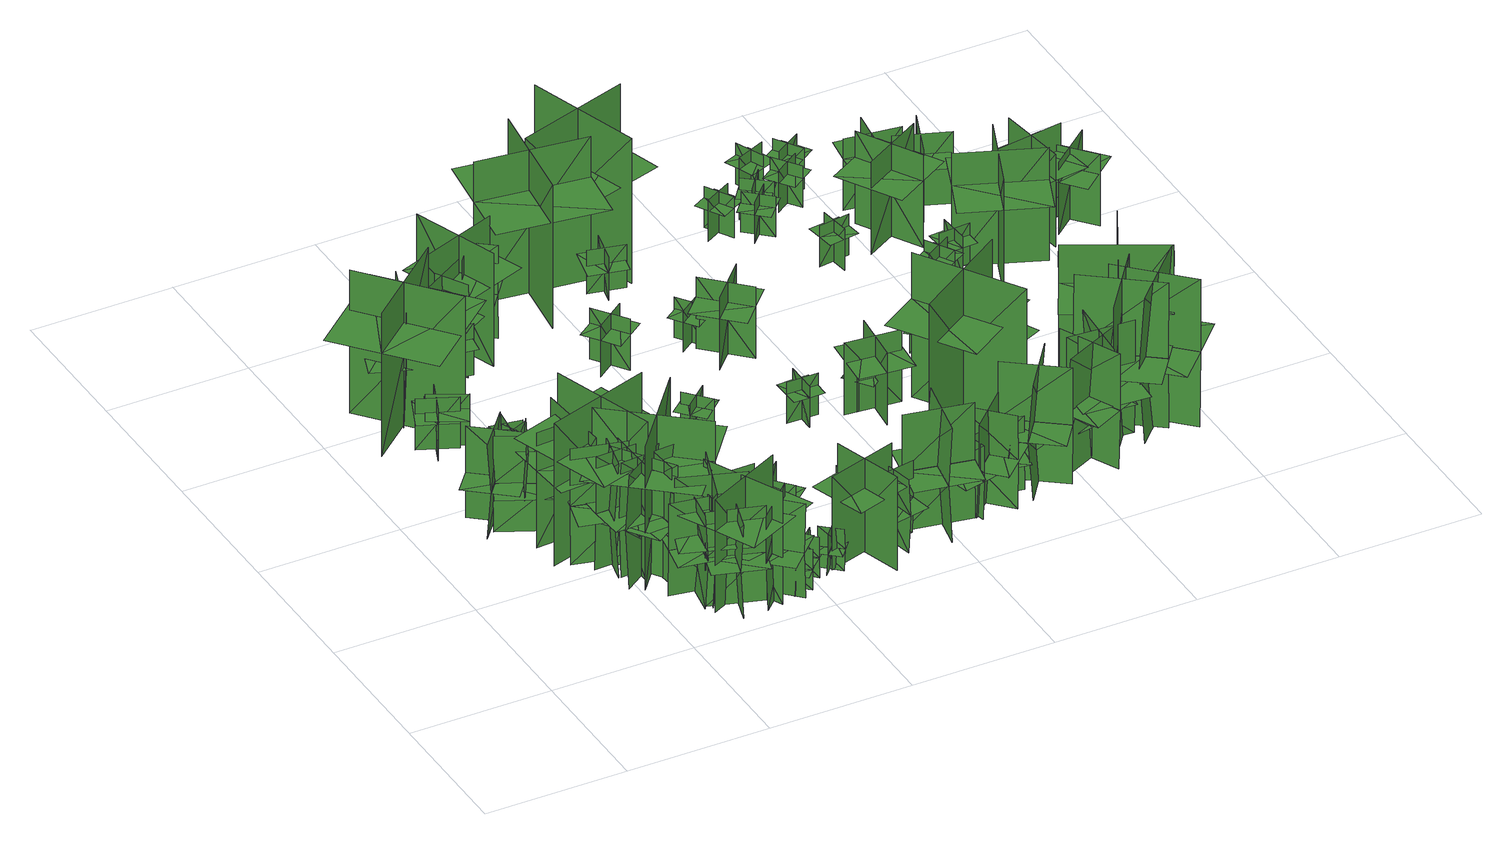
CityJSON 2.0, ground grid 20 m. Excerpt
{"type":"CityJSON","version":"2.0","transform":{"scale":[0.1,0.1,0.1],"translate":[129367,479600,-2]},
"CityObjects":{
"tree1":{"type":"SolitaryVegetationObject","geometry":[{"type":"MultiSurface","lod":"1","boundaries":[[[0,1,2]],[[0,2,3]],[[4,5,6]],[[4,6,7]],[[8,9,5]],[[8,5,4]],[[10,11,1]],[[10,1,0]],[[0,1,12]],[[0,12,13]],[[0,14,15]],[[0,15,1]]]}]},
"tree2":{"type":"SolitaryVegetationObject","geometry":[{"type":"MultiSurface","lod":"1","boundaries":[[[16,17,18]],[[16,18,19]],[[20,21,22]],[[20,22,23]],[[24,25,21]],[[24,21,20]],[[26,27,17]],[[26,17,16]],[[16,17,28]],[[16,28,29]],[[16,30,31]],[[16,31,17]]]}]},
"tree3":{"type":"SolitaryVegetationObject","geometry":[{"type":"MultiSurface","lod":"1","boundaries":[[[32,33,34]],[[32,34,35]],[[36,37,38]],[[36,38,39]],[[40,41,37]],[[40,37,36]],[[42,43,33]],[[42,33,32]],[[32,33,44]],[[32,44,45]],[[32,46,47]],[[32,47,33]]]}]},
"tree4":{"type":"SolitaryVegetationObject","geometry":[{"type":"MultiSurface","lod":"1","boundaries":[[[48,49,50]],[[48,50,51]],[[52,53,54]],[[52,54,55]],[[56,57,58]],[[56,58,59]],[[56,60,61]],[[56,61,57]]]}]},
"tree5":{"type":"SolitaryVegetationObject","geometry":[{"type":"MultiSurface","lod":"1","boundaries":[[[62,63,64]],[[62,64,65]],[[66,67,68]],[[66,68,69]],[[70,71,72]],[[70,72,73]],[[70,73,74]],[[70,74,75]]]}]},
"tree6":{"type":"SolitaryVegetationObject","geometry":[{"type":"MultiSurface","lod":"1","boundaries":[[[76,77,78]],[[76,78,79]],[[80,81,82]],[[80,82,83]],[[84,85,86]],[[84,86,87]],[[84,88,89]],[[84,89,85]]]}]},
"tree7":{"type":"SolitaryVegetationObject","geometry":[{"type":"MultiSurface","lod":"1","boundaries":[[[90,91,92]],[[90,92,93]],[[94,95,96]],[[94,96,97]],[[98,99,100]],[[98,100,101]],[[98,101,102]],[[98,102,103]]]}]},
"tree8":{"type":"SolitaryVegetationObject","geometry":[{"type":"MultiSurface","lod":"1","boundaries":[[[104,105,106]],[[104,106,107]],[[108,109,110]],[[108,110,111]],[[112,113,109]],[[112,109,108]],[[114,115,105]],[[114,105,104]],[[104,105,116]],[[104,116,117]],[[104,118,119]],[[104,119,105]]]}]},
"tree9":{"type":"SolitaryVegetationObject","geometry":[{"type":"MultiSurface","lod":"1","boundaries":[[[120,121,122]],[[120,122,123]],[[124,125,126]],[[124,126,127]],[[128,129,125]],[[128,125,124]],[[130,131,121]],[[130,121,120]],[[120,121,132]],[[120,132,133]],[[120,134,135]],[[120,135,121]]]}]},
"tree10":{"type":"SolitaryVegetationObject","geometry":[{"type":"MultiSurface","lod":"1","boundaries":[[[136,137,138]],[[136,138,139]],[[140,141,142]],[[140,142,143]],[[144,145,146]],[[144,146,147]],[[144,147,148]],[[144,148,149]]]}]},
"tree11":{"type":"SolitaryVegetationObject","geometry":[{"type":"MultiSurface","lod":"1","boundaries":[[[150,151,152]],[[150,152,153]],[[154,155,156]],[[154,156,157]],[[158,159,160]],[[158,160,161]],[[158,161,162]],[[158,162,163]]]}]},
"tree12":{"type":"SolitaryVegetationObject","geometry":[{"type":"MultiSurface","lod":"1","boundaries":[[[164,165,166]],[[164,166,167]],[[168,169,170]],[[168,170,171]],[[172,173,174]],[[172,174,175]],[[172,175,176]],[[172,176,177]]]}]},
"tree13":{"type":"SolitaryVegetationObject","geometry":[{"type":"MultiSurface","lod":"1","boundaries":[[[178,179,180]],[[178,180,181]],[[182,183,184]],[[182,184,185]],[[186,187,188]],[[186,188,189]],[[186,189,190]],[[186,190,191]]]}]},
"tree14":{"type":"SolitaryVegetationObject","geometry":[{"type":"MultiSurface","lod":"1","boundaries":[[[192,193,194]],[[192,194,195]],[[196,197,198]],[[196,198,199]],[[200,201,197]],[[200,197,196]],[[202,203,193]],[[202,193,192]],[[192,193,204]],[[192,204,205]],[[192,206,207]],[[192,207,193]]]}]},
"tree15":{"type":"SolitaryVegetationObject","geometry":[{"type":"MultiSurface","lod":"1","boundaries":[[[208,209,210]],[[208,210,211]],[[212,213,214]],[[212,214,215]],[[216,217,213]],[[216,213,212]],[[218,219,209]],[[218,209,208]],[[208,209,220]],[[208,220,221]],[[208,222,223]],[[208,223,209]]]}]},
"tree16":{"type":"SolitaryVegetationObject","geometry":[{"type":"MultiSurface","lod":"1","boundaries":[[[224,225,226]],[[224,226,227]],[[228,229,230]],[[228,230,231]],[[232,233,234]],[[232,234,235]],[[232,235,236]],[[232,236,237]]]}]},
"tree17":{"type":"SolitaryVegetationObject","geometry":[{"type":"MultiSurface","lod":"1","boundaries":[[[238,239,240]],[[238,240,241]],[[242,243,244]],[[242,244,245]],[[246,247,248]],[[246,248,249]],[[246,249,250]],[[246,250,251]]]}]},
"tree18":{"type":"SolitaryVegetationObject","geometry":[{"type":"MultiSurface","lod":"1","boundaries":[[[252,253,254]],[[252,254,255]],[[256,257,258]],[[256,258,259]],[[260,261,262]],[[260,262,263]],[[260,263,264]],[[260,264,265]]]}]},
"tree19":{"type":"SolitaryVegetationObject","geometry":[{"type":"MultiSurface","lod":"1","boundaries":[[[266,267,268]],[[266,268,269]],[[270,271,272]],[[270,272,273]],[[274,275,276]],[[274,276,277]],[[274,277,278]],[[274,278,279]]]}]},
"tree20":{"type":"SolitaryVegetationObject","geometry":[{"type":"MultiSurface","lod":"1","boundaries":[[[280,281,282]],[[280,282,283]],[[284,285,286]],[[284,286,287]],[[288,289,290]],[[288,290,291]],[[288,291,292]],[[288,292,293]]]}]},
"tree21":{"type":"SolitaryVegetationObject","geometry":[{"type":"MultiSurface","lod":"1","boundaries":[[[294,295,296]],[[294,296,297]],[[298,299,300]],[[298,300,301]],[[302,303,299]],[[302,299,298]],[[304,305,295]],[[304,295,294]],[[294,295,306]],[[294,306,307]],[[294,308,309]],[[294,309,295]]]}]},
"tree22":{"type":"SolitaryVegetationObject","geometry":[{"type":"MultiSurface","lod":"1","boundaries":[[[310,311,312]],[[310,312,313]],[[314,315,316]],[[314,316,317]],[[318,319,315]],[[318,315,314]],[[320,321,311]],[[320,311,310]],[[310,311,322]],[[310,322,323]],[[310,324,325]],[[310,325,311]]]}]},
"tree23":{"type":"SolitaryVegetationObject","geometry":[{"type":"MultiSurface","lod":"1","boundaries":[[[326,327,328]],[[326,328,329]],[[330,331,332]],[[330,332,333]],[[334,335,331]],[[334,331,330]],[[336,337,327]],[[336,327,326]],[[326,327,338]],[[326,338,339]],[[326,340,341]],[[326,341,327]]]}]},
"tree24":{"type":"SolitaryVegetationObject","geometry":[{"type":"MultiSurface","lod":"1","boundaries":[[[342,343,344]],[[342,344,345]],[[346,347,348]],[[346,348,349]],[[350,351,347]],[[350,347,346]],[[352,353,343]],[[352,343,342]],[[342,343,354]],[[342,354,355]],[[342,356,357]],[[342,357,343]]]}]},
"tree25":{"type":"SolitaryVegetationObject","geometry":[{"type":"MultiSurface","lod":"1","boundaries":[[[358,359,360]],[[358,360,361]],[[362,363,364]],[[362,364,365]],[[366,367,368]],[[366,368,369]],[[366,369,370]],[[366,370,371]]]}]},
"tree26":{"type":"SolitaryVegetationObject","geometry":[{"type":"MultiSurface","lod":"1","boundaries":[[[372,373,374]],[[372,374,375]],[[376,377,378]],[[376,378,379]],[[380,381,382]],[[380,382,383]],[[380,383,384]],[[380,384,385]]]}]},
"tree27":{"type":"SolitaryVegetationObject","geometry":[{"type":"MultiSurface","lod":"1","boundaries":[[[386,387,388]],[[386,388,389]],[[390,391,392]],[[390,392,393]],[[394,395,396]],[[394,396,397]],[[394,397,398]],[[394,398,399]]]}]},
"tree28":{"type":"SolitaryVegetationObject","geometry":[{"type":"MultiSurface","lod":"1","boundaries":[[[400,401,402]],[[400,402,403]],[[404,405,406]],[[404,406,407]],[[408,409,410]],[[408,410,411]],[[408,412,413]],[[408,413,409]]]}]},
"tree29":{"type":"SolitaryVegetationObject","geometry":[{"type":"MultiSurface","lod":"1","boundaries":[[[414,415,416]],[[414,416,417]],[[418,419,420]],[[418,420,421]],[[422,423,419]],[[422,419,418]],[[424,425,415]],[[424,415,414]],[[414,415,426]],[[414,426,427]],[[414,428,429]],[[414,429,415]]]}]},
"tree30":{"type":"SolitaryVegetationObject","geometry":[{"type":"MultiSurface","lod":"1","boundaries":[[[430,431,432]],[[430,432,433]],[[434,435,436]],[[434,436,437]],[[438,439,440]],[[438,440,441]],[[438,441,442]],[[438,442,443]]]}]},
"tree31":{"type":"SolitaryVegetationObject","geometry":[{"type":"MultiSurface","lod":"1","boundaries":[[[444,445,446]],[[444,446,447]],[[448,449,450]],[[448,450,451]],[[452,453,454]],[[452,454,455]],[[452,455,456]],[[452,456,457]]]}]},
"tree32":{"type":"SolitaryVegetationObject","geometry":[{"type":"MultiSurface","lod":"1","boundaries":[[[458,459,460]],[[458,460,461]],[[462,463,464]],[[462,464,465]],[[466,467,463]],[[466,463,462]],[[468,469,459]],[[468,459,458]],[[458,459,470]],[[458,470,471]],[[458,472,473]],[[458,473,459]]]}]},
"tree33":{"type":"SolitaryVegetationObject","geometry":[{"type":"MultiSurface","lod":"1","boundaries":[[[474,475,476]],[[474,476,477]],[[478,479,480]],[[478,480,481]],[[482,483,484]],[[482,484,485]],[[482,485,486]],[[482,486,487]]]}]},
"tree34":{"type":"SolitaryVegetationObject","geometry":[{"type":"MultiSurface","lod":"1","boundaries":[[[488,489,490]],[[488,490,491]],[[492,493,494]],[[492,494,495]],[[496,497,498]],[[496,498,499]],[[496,499,500]],[[496,500,501]]]}]},
"tree35":{"type":"SolitaryVegetationObject","geometry":[{"type":"MultiSurface","lod":"1","boundaries":[[[502,503,504]],[[502,504,505]],[[506,507,508]],[[506,508,509]],[[510,511,507]],[[510,507,506]],[[512,513,503]],[[512,503,502]],[[502,503,514]],[[502,514,515]],[[502,516,517]],[[502,517,503]]]}]},
"tree36":{"type":"SolitaryVegetationObject","geometry":[{"type":"MultiSurface","lod":"1","boundaries":[[[518,519,520]],[[518,520,521]],[[522,523,524]],[[522,524,525]],[[526,527,528]],[[526,528,529]],[[526,529,530]],[[526,530,531]]]}]},
"tree37":{"type":"SolitaryVegetationObject","geometry":[{"type":"MultiSurface","lod":"1","boundaries":[[[532,533,534]],[[532,534,535]],[[536,537,538]],[[536,538,539]],[[540,541,537]],[[540,537,536]],[[542,543,533]],[[542,533,532]],[[532,533,544]],[[532,544,545]],[[532,546,547]],[[532,547,533]]]}]},
"tree38":{"type":"SolitaryVegetationObject","geometry":[{"type":"MultiSurface","lod":"1","boundaries":[[[548,549,550]],[[548,550,551]],[[552,553,554]],[[552,554,555]],[[556,557,558]],[[556,558,559]],[[556,559,560]],[[556,560,561]]]}]},
"tree39":{"type":"SolitaryVegetationObject","geometry":[{"type":"MultiSurface","lod":"1","boundaries":[[[562,563,564]],[[562,564,565]],[[566,567,568]],[[566,568,569]],[[570,571,567]],[[570,567,566]],[[572,573,563]],[[572,563,562]],[[562,563,574]],[[562,574,575]],[[562,576,577]],[[562,577,563]]]}]},
"tree40":{"type":"SolitaryVegetationObject","geometry":[{"type":"MultiSurface","lod":"1","boundaries":[[[578,579,580]],[[578,580,581]],[[582,583,584]],[[582,584,585]],[[586,587,588]],[[586,588,589]],[[586,589,590]],[[586,590,591]]]}]},
"tree41":{"type":"SolitaryVegetationObject","geometry":[{"type":"MultiSurface","lod":"1","boundaries":[[[592,593,594]],[[592,594,595]],[[596,597,598]],[[596,598,599]],[[600,601,597]],[[600,597,596]],[[602,603,593]],[[602,593,592]],[[592,593,604]],[[592,604,605]],[[592,606,607]],[[592,607,593]]]}]},
"tree42":{"type":"SolitaryVegetationObject","geometry":[{"type":"MultiSurface","lod":"1","boundaries":[[[608,609,610]],[[608,610,611]],[[612,613,614]],[[612,614,615]],[[616,617,618]],[[616,618,619]],[[616,619,620]],[[616,620,621]]]}]},
"tree43":{"type":"SolitaryVegetationObject","geometry":[{"type":"MultiSurface","lod":"1","boundaries":[[[622,623,624]],[[622,624,625]],[[626,627,628]],[[626,628,629]],[[630,631,632]],[[630,632,633]],[[630,633,634]],[[630,634,635]]]}]},
"tree44":{"type":"SolitaryVegetationObject","geometry":[{"type":"MultiSurface","lod":"1","boundaries":[[[636,637,638]],[[636,638,639]],[[640,641,642]],[[640,642,643]],[[644,645,646]],[[644,646,647]],[[644,647,648]],[[644,648,649]]]}]},
"tree45":{"type":"SolitaryVegetationObject","geometry":[{"type":"MultiSurface","lod":"1","boundaries":[[[650,651,652]],[[650,652,653]],[[654,655,656]],[[654,656,657]],[[658,659,655]],[[658,655,654]],[[660,661,651]],[[660,651,650]],[[650,651,662]],[[650,662,663]],[[650,664,665]],[[650,665,651]]]}]},
"tree46":{"type":"SolitaryVegetationObject","geometry":[{"type":"MultiSurface","lod":"1","boundaries":[[[666,667,668]],[[666,668,669]],[[670,671,672]],[[670,672,673]],[[674,675,676]],[[674,676,677]],[[674,677,678]],[[674,678,679]]]}]},
"tree47":{"type":"SolitaryVegetationObject","geometry":[{"type":"MultiSurface","lod":"1","boundaries":[[[680,681,682]],[[680,682,683]],[[684,685,686]],[[684,686,687]],[[688,689,690]],[[688,690,691]],[[688,691,692]],[[688,692,693]]]}]},
"tree48":{"type":"SolitaryVegetationObject","geometry":[{"type":"MultiSurface","lod":"1","boundaries":[[[694,695,696]],[[694,696,697]],[[698,699,700]],[[698,700,701]],[[702,703,704]],[[702,704,705]],[[702,705,706]],[[702,706,707]]]}]},
"tree49":{"type":"SolitaryVegetationObject","geometry":[{"type":"MultiSurface","lod":"1","boundaries":[[[708,709,710]],[[708,710,711]],[[712,713,714]],[[712,714,715]],[[716,717,718]],[[716,718,719]],[[716,719,720]],[[716,720,721]]]}]},
"tree50":{"type":"SolitaryVegetationObject","geometry":[{"type":"MultiSurface","lod":"1","boundaries":[[[722,723,724]],[[722,724,725]],[[726,727,728]],[[726,728,729]],[[730,731,727]],[[730,727,726]],[[732,733,723]],[[732,723,722]],[[722,723,734]],[[722,734,735]],[[722,736,737]],[[722,737,723]]]}]},
"tree51":{"type":"SolitaryVegetationObject","geometry":[{"type":"MultiSurface","lod":"1","boundaries":[[[738,739,740]],[[738,740,741]],[[742,743,744]],[[742,744,745]],[[746,747,748]],[[746,748,749]],[[746,749,750]],[[746,750,751]]]}]},
"tree52":{"type":"SolitaryVegetationObject","geometry":[{"type":"MultiSurface","lod":"1","boundaries":[[[752,753,754]],[[752,754,755]],[[756,757,758]],[[756,758,759]],[[760,761,762]],[[760,762,763]],[[760,763,764]],[[760,764,765]]]}]},
"tree53":{"type":"SolitaryVegetationObject","geometry":[{"type":"MultiSurface","lod":"1","boundaries":[[[766,767,768]],[[766,768,769]],[[770,771,772]],[[770,772,773]],[[774,775,776]],[[774,776,777]],[[774,777,778]],[[774,778,779]]]}]},
"tree54":{"type":"SolitaryVegetationObject","geometry":[{"type":"MultiSurface","lod":"1","boundaries":[[[780,781,782]],[[780,782,783]],[[784,785,786]],[[784,786,787]],[[788,789,785]],[[788,785,784]],[[790,791,781]],[[790,781,780]],[[780,781,792]],[[780,792,793]],[[780,794,795]],[[780,795,781]]]}]},
"tree55":{"type":"SolitaryVegetationObject","geometry":[{"type":"MultiSurface","lod":"1","boundaries":[[[796,797,798]],[[796,798,799]],[[800,801,802]],[[800,802,803]],[[804,805,806]],[[804,806,807]],[[804,807,808]],[[804,808,809]]]}]},
"tree56":{"type":"SolitaryVegetationObject","geometry":[{"type":"MultiSurface","lod":"1","boundaries":[[[810,811,812]],[[810,812,813]],[[814,815,816]],[[814,816,817]],[[818,819,820]],[[818,820,821]],[[818,821,822]],[[818,822,823]]]}]},
"tree57":{"type":"SolitaryVegetationObject","geometry":[{"type":"MultiSurface","lod":"1","boundaries":[[[824,825,826]],[[824,826,827]],[[828,829,830]],[[828,830,831]],[[832,833,829]],[[832,829,828]],[[834,835,825]],[[834,825,824]],[[824,825,836]],[[824,836,837]],[[824,838,839]],[[824,839,825]]]}]},
"tree58":{"type":"SolitaryVegetationObject","geometry":[{"type":"MultiSurface","lod":"1","boundaries":[[[840,841,842]],[[840,842,843]],[[844,845,846]],[[844,846,847]],[[848,849,850]],[[848,850,851]],[[848,852,853]],[[848,853,849]]]}]},
"tree59":{"type":"SolitaryVegetationObject","geometry":[{"type":"MultiSurface","lod":"1","boundaries":[[[854,855,856]],[[854,856,857]],[[858,859,860]],[[858,860,861]],[[862,863,859]],[[862,859,858]],[[864,865,855]],[[864,855,854]],[[854,855,866]],[[854,866,867]],[[854,868,869]],[[854,869,855]]]}]},
"tree60":{"type":"SolitaryVegetationObject","geometry":[{"type":"MultiSurface","lod":"1","boundaries":[[[870,871,872]],[[870,872,873]],[[874,875,876]],[[874,876,877]],[[878,879,880]],[[878,880,881]],[[878,881,882]],[[878,882,883]]]}]},
"tree61":{"type":"SolitaryVegetationObject","geometry":[{"type":"MultiSurface","lod":"1","boundaries":[[[884,885,886]],[[884,886,887]],[[888,889,890]],[[888,890,891]],[[892,893,894]],[[892,894,895]],[[892,895,896]],[[892,896,897]]]}]},
"tree62":{"type":"SolitaryVegetationObject","geometry":[{"type":"MultiSurface","lod":"1","boundaries":[[[898,899,900]],[[898,900,901]],[[902,903,904]],[[902,904,905]],[[906,907,903]],[[906,903,902]],[[908,909,899]],[[908,899,898]],[[898,899,910]],[[898,910,911]],[[898,912,913]],[[898,913,899]]]}]},
"tree63":{"type":"SolitaryVegetationObject","geometry":[{"type":"MultiSurface","lod":"1","boundaries":[[[914,915,916]],[[914,916,917]],[[918,919,920]],[[918,920,921]],[[922,923,924]],[[922,924,925]],[[922,925,926]],[[922,926,927]]]}]},
"tree64":{"type":"SolitaryVegetationObject","geometry":[{"type":"MultiSurface","lod":"1","boundaries":[[[928,929,930]],[[928,930,931]],[[932,933,934]],[[932,934,935]],[[936,937,938]],[[936,938,939]],[[936,939,940]],[[936,940,941]]]}]},
"tree65":{"type":"SolitaryVegetationObject","geometry":[{"type":"MultiSurface","lod":"1","boundaries":[[[942,943,944]],[[942,944,945]],[[946,947,948]],[[946,948,949]],[[950,951,952]],[[950,952,953]],[[950,953,954]],[[950,954,955]]]}]},
"tree66":{"type":"SolitaryVegetationObject","geometry":[{"type":"MultiSurface","lod":"1","boundaries":[[[956,957,958]],[[956,958,959]],[[960,961,962]],[[960,962,963]],[[964,965,961]],[[964,961,960]],[[966,967,957]],[[966,957,956]],[[956,957,968]],[[956,968,969]],[[956,970,971]],[[956,971,957]]]}]},
"tree67":{"type":"SolitaryVegetationObject","geometry":[{"type":"MultiSurface","lod":"1","boundaries":[[[972,973,974]],[[972,974,975]],[[976,977,978]],[[976,978,979]],[[980,981,982]],[[980,982,983]],[[980,983,984]],[[980,984,985]]]}]},
"tree68":{"type":"SolitaryVegetationObject","geometry":[{"type":"MultiSurface","lod":"1","boundaries":[[[986,987,988]],[[986,988,989]],[[990,991,992]],[[990,992,993]],[[994,995,991]],[[994,991,990]],[[996,997,987]],[[996,987,986]],[[986,987,998]],[[986,998,999]],[[986,1000,1001]],[[986,1001,987]]]}]},
"tree69":{"type":"SolitaryVegetationObject","geometry":[{"type":"MultiSurface","lod":"1","boundaries":[[[1002,1003,1004]],[[1002,1004,1005]],[[1006,1007,1008]],[[1006,1008,1009]],[[1010,1011,1012]],[[1010,1012,1013]],[[1010,1013,1014]],[[1010,1014,1015]]]}]},
"tree70":{"type":"SolitaryVegetationObject","geometry":[{"type":"MultiSurface","lod":"1","boundaries":[[[1016,1017,1018]],[[1016,1018,1019]],[[1020,1021,1022]],[[1020,1022,1023]],[[1024,1025,1026]],[[1024,1026,1027]],[[1024,1028,1029]],[[1024,1029,1025]]]}]},
"tree71":{"type":"SolitaryVegetationObject","geometry":[{"type":"MultiSurface","lod":"1","boundaries":[[[1030,1031,1032]],[[1030,1032,1033]],[[1034,1035,1036]],[[1034,1036,1037]],[[1038,1039,1040]],[[1038,1040,1041]],[[1038,1041,1042]],[[1038,1042,1043]]]}]},
"tree72":{"type":"SolitaryVegetationObject","geometry":[{"type":"MultiSurface","lod":"1","boundaries":[[[1044,1045,1046]],[[1044,1046,1047]],[[1048,1049,1050]],[[1048,1050,1051]],[[1052,1053,1054]],[[1052,1054,1055]],[[1052,1055,1056]],[[1052,1056,1057]]]}]},
"tree73":{"type":"SolitaryVegetationObject","geometry":[{"type":"MultiSurface","lod":"1","boundaries":[[[1058,1059,1060]],[[1058,1060,1061]],[[1062,1063,1064]],[[1062,1064,1065]],[[1066,1067,1068]],[[1066,1068,1069]],[[1066,1069,1070]],[[1066,1070,1071]]]}]},
"tree74":{"type":"SolitaryVegetationObject","geometry":[{"type":"MultiSurface","lod":"1","boundaries":[[[1072,1073,1074]],[[1072,1074,1075]],[[1076,1077,1078]],[[1076,1078,1079]],[[1080,1081,1082]],[[1080,1082,1083]],[[1080,1083,1084]],[[1080,1084,1085]]]}]},
"tree75":{"type":"SolitaryVegetationObject","geometry":[{"type":"MultiSurface","lod":"1","boundaries":[[[1086,1087,1088]],[[1086,1088,1089]],[[1090,1091,1092]],[[1090,1092,1093]],[[1094,1095,1091]],[[1094,1091,1090]],[[1096,1097,1087]],[[1096,1087,1086]],[[1086,1087,1098]],[[1086,1098,1099]],[[1086,1100,1101]],[[1086,1101,1087]]]}]},
"tree76":{"type":"SolitaryVegetationObject","geometry":[{"type":"MultiSurface","lod":"1","boundaries":[[[1102,1103,1104]],[[1102,1104,1105]],[[1106,1107,1108]],[[1106,1108,1109]],[[1110,1111,1112]],[[1110,1112,1113]],[[1110,1113,1114]],[[1110,1114,1115]]]}]},
"tree77":{"type":"SolitaryVegetationObject","geometry":[{"type":"MultiSurface","lod":"1","boundaries":[[[1116,1117,1118]],[[1116,1118,1119]],[[1120,1121,1122]],[[1120,1122,1123]],[[1124,1125,1126]],[[1124,1126,1127]],[[1124,1127,1128]],[[1124,1128,1129]]]}]},
"tree78":{"type":"SolitaryVegetationObject","geometry":[{"type":"MultiSurface","lod":"1","boundaries":[[[1130,1131,1132]],[[1130,1132,1133]],[[1134,1135,1136]],[[1134,1136,1137]],[[1138,1139,1140]],[[1138,1140,1141]],[[1138,1141,1142]],[[1138,1142,1143]]]}]},
"tree79":{"type":"SolitaryVegetationObject","geometry":[{"type":"MultiSurface","lod":"1","boundaries":[[[1144,1145,1146]],[[1144,1146,1147]],[[1148,1149,1150]],[[1148,1150,1151]],[[1152,1153,1149]],[[1152,1149,1148]],[[1154,1155,1145]],[[1154,1145,1144]],[[1144,1145,1156]],[[1144,1156,1157]],[[1144,1158,1159]],[[1144,1159,1145]]]}]},
"tree80":{"type":"SolitaryVegetationObject","geometry":[{"type":"MultiSurface","lod":"1","boundaries":[[[1160,1161,1162]],[[1160,1162,1163]],[[1164,1165,1166]],[[1164,1166,1167]],[[1168,1169,1170]],[[1168,1170,1171]],[[1168,1171,1172]],[[1168,1172,1173]]]}]},
"tree81":{"type":"SolitaryVegetationObject","geometry":[{"type":"MultiSurface","lod":"1","boundaries":[[[1174,1175,1176]],[[1174,1176,1177]],[[1178,1179,1180]],[[1178,1180,1181]],[[1182,1183,1184]],[[1182,1184,1185]],[[1182,1185,1186]],[[1182,1186,1187]]]}]},
"tree82":{"type":"SolitaryVegetationObject","geometry":[{"type":"MultiSurface","lod":"1","boundaries":[[[1188,1189,1190]],[[1188,1190,1191]],[[1192,1193,1194]],[[1192,1194,1195]],[[1196,1197,1198]],[[1196,1198,1199]],[[1196,1199,1200]],[[1196,1200,1201]]]}]},
"tree83":{"type":"SolitaryVegetationObject","geometry":[{"type":"MultiSurface","lod":"1","boundaries":[[[1202,1203,1204]],[[1202,1204,1205]],[[1206,1207,1208]],[[1206,1208,1209]],[[1210,1211,1212]],[[1210,1212,1213]],[[1210,1213,1214]],[[1210,1214,1215]]]}]},
"tree84":{"type":"SolitaryVegetationObject","geometry":[{"type":"MultiSurface","lod":"1","boundaries":[[[1216,1217,1218]],[[1216,1218,1219]],[[1220,1221,1222]],[[1220,1222,1223]],[[1224,1225,1226]],[[1224,1226,1227]],[[1224,1227,1228]],[[1224,1228,1229]]]}]},
"tree85":{"type":"SolitaryVegetationObject","geometry":[{"type":"MultiSurface","lod":"1","boundaries":[[[1230,1231,1232]],[[1230,1232,1233]],[[1234,1235,1236]],[[1234,1236,1237]],[[1238,1239,1240]],[[1238,1240,1241]],[[1238,1241,1242]],[[1238,1242,1243]]]}]},
"tree86":{"type":"SolitaryVegetationObject","geometry":[{"type":"MultiSurface","lod":"1","boundaries":[[[1244,1245,1246]],[[1244,1246,1247]],[[1248,1249,1250]],[[1248,1250,1251]],[[1252,1253,1254]],[[1252,1254,1255]],[[1252,1255,1256]],[[1252,1256,1257]]]}]},
"tree87":{"type":"SolitaryVegetationObject","geometry":[{"type":"MultiSurface","lod":"1","boundaries":[[[1258,1259,1260]],[[1258,1260,1261]],[[1262,1263,1264]],[[1262,1264,1265]],[[1266,1267,1268]],[[1266,1268,1269]],[[1266,1269,1270]],[[1266,1270,1271]]]}]},
"tree88":{"type":"SolitaryVegetationObject","geometry":[{"type":"MultiSurface","lod":"1","boundaries":[[[1272,1273,1274]],[[1272,1274,1275]],[[1276,1277,1278]],[[1276,1278,1279]],[[1280,1281,1282]],[[1280,1282,1283]],[[1280,1283,1284]],[[1280,1284,1285]]]}]},
"tree89":{"type":"SolitaryVegetationObject","geometry":[{"type":"MultiSurface","lod":"1","boundaries":[[[1286,1287,1288]],[[1286,1288,1289]],[[1290,1291,1292]],[[1290,1292,1293]],[[1294,1295,1296]],[[1294,1296,1297]],[[1294,1297,1298]],[[1294,1298,1299]]]}]},
"tree90":{"type":"SolitaryVegetationObject","geometry":[{"type":"MultiSurface","lod":"1","boundaries":[[[1300,1301,1302]],[[1300,1302,1303]],[[1304,1305,1306]],[[1304,1306,1307]],[[1308,1309,1310]],[[1308,1310,1311]],[[1308,1311,1312]],[[1308,1312,1313]]]}]}
},
"vertices":[
[139,329,77],[80,377,77],[55,347,77],[114,298,77],[87,322,77],[135,382,77],[132,384,147],[83,325,147],[83,325,7],[132,384,7],[141,331,7],[82,380,7],[80,377,147],[139,329,147],[164,359,77],[105,407,77],
[99,340,76],[168,306,76],[185,342,77],[116,375,77],[149,358,76],[116,289,76],[120,287,147],[153,356,147],[153,356,6],[120,287,6],[98,337,6],[167,304,6],[168,306,147],[99,340,147],[82,305,77],[151,272,77],
[149,231,92],[239,209,92],[251,256,93],[160,278,93],[203,266,92],[181,175,92],[187,174,178],[208,265,178],[208,265,7],[187,174,7],[148,227,7],[238,205,7],[239,209,178],[149,231,178],[137,185,93],[228,163,93],
[179,339,8],[187,234,8],[187,234,181],[179,339,181],[127,278,8],[231,285,8],[231,285,181],[127,278,181],[127,278,124],[231,285,124],[227,342,124],[123,335,124],[131,221,124],[235,228,124],
[154,337,11],[181,302,11],[181,302,72],[154,337,72],[150,308,11],[185,335,11],[185,335,72],[150,308,72],[150,308,55],[163,290,55],[198,317,55],[185,335,55],[172,352,55],[136,326,55],
[174,277,10],[214,252,10],[214,252,89],[174,277,89],[183,241,10],[207,282,10],[207,282,89],[183,241,89],[183,241,63],[207,282,63],[185,295,63],[160,255,63],[205,228,63],[229,269,63],
[93,534,11],[144,512,11],[144,512,88],[93,534,88],[107,500,11],[128,551,11],[128,551,88],[107,500,88],[107,500,66],[132,489,66],[154,540,66],[128,551,66],[102,561,66],[81,510,66],
[263,203,93],[169,200,93],[171,151,94],[264,154,94],[219,154,93],[216,248,93],[211,248,179],[214,154,179],[214,154,7],[211,248,7],[263,207,7],[169,203,7],[169,200,179],[263,203,179],[261,250,94],[168,247,94],
[196,214,92],[250,137,92],[289,164,93],[236,241,93],[260,203,92],[184,150,92],[187,146,178],[264,199,178],[264,199,7],[187,146,7],[193,211,7],[246,135,7],[250,137,178],[196,214,178],[158,187,93],[211,110,93],
[188,313,12],[179,357,12],[179,357,74],[188,313,74],[205,338,12],[161,329,12],[161,329,74],[205,338,74],[205,338,57],[200,359,57],[157,351,57],[161,329,57],[166,307,57],[209,316,57],
[276,281,7],[128,234,7],[128,234,222],[276,281,222],[184,329,7],[232,182,7],[232,182,222],[184,329,222],[184,329,162],[110,305,162],[158,158,162],[232,182,162],[305,205,162],[258,353,162],
[143,547,12],[117,498,12],[117,498,89],[143,547,89],[108,536,12],[157,511,12],[157,511,89],[108,536,89],[108,536,67],[95,512,67],[144,486,67],[157,511,67],[169,536,67],[120,561,67],
[178,428,16],[139,449,16],[139,449,78],[178,428,78],[170,456,16],[148,418,16],[148,418,78],[170,456,78],[170,456,60],[151,467,60],[129,428,60],[148,418,60],[167,407,60],[189,445,60],
[233,227,93],[240,134,93],[289,138,93],[281,231,93],[283,186,93],[190,178,93],[190,173,179],[283,180,179],[283,180,7],[190,173,7],[229,226,7],[237,133,7],[240,134,179],[233,227,179],[186,223,93],[193,130,93],
[298,97,75],[223,110,75],[216,71,75],[291,58,75],[255,66,75],[269,141,75],[264,142,145],[251,66,145],[251,66,5],[264,142,5],[299,100,5],[224,113,5],[223,110,145],[298,97,145],[305,135,75],[230,148,75],
[65,655,3],[164,536,3],[164,536,218],[65,655,218],[55,552,3],[174,652,3],[174,652,218],[55,552,218],[55,552,158],[105,493,158],[224,593,158],[174,652,158],[124,711,158],[5,611,158],
[194,331,13],[214,292,13],[214,292,75],[194,331,75],[184,303,13],[224,323,13],[224,323,75],[184,303,75],[184,303,58],[194,283,58],[234,303,58],[224,323,58],[214,343,58],[174,323,58],
[204,136,6],[303,256,6],[303,256,221],[204,136,221],[307,145,6],[187,244,6],[187,244,221],[307,145,221],[307,145,161],[356,205,161],[237,304,161],[187,244,161],[138,185,161],[257,86,161],
[167,449,18],[185,408,18],[185,408,79],[167,449,79],[156,421,18],[197,439,18],[197,439,79],[156,421,79],[156,421,62],[165,401,62],[206,419,62],[197,439,62],[188,459,62],[148,441,62],
[195,443,17],[151,450,17],[151,450,79],[195,443,79],[177,467,17],[171,423,17],[171,423,79],[177,467,79],[177,467,62],[156,470,62],[149,426,62],[171,423,62],[193,420,62],[199,464,62],
[255,74,74],[329,52,74],[340,90,75],[267,112,75],[302,100,74],[280,27,74],[284,26,144],[306,99,144],[306,99,4],[284,26,4],[255,71,4],[328,49,4],[329,52,144],[255,74,144],[244,37,75],[317,15,75],
[296,149,91],[265,61,91],[310,45,91],[342,133,91],[325,91,91],[237,123,91],[235,117,176],[323,86,176],[323,86,5],[235,117,5],[293,150,5],[261,63,5],[265,61,176],[296,149,176],[252,165,91],[220,77,91],
[273,171,77],[275,95,77],[314,96,77],[313,172,77],[312,135,77],[236,134,77],[236,129,147],[312,131,147],[312,131,7],[236,129,7],[270,171,7],[271,95,7],[275,95,147],[273,171,147],[235,171,77],[236,94,77],
[143,680,90],[111,592,90],[157,575,90],[188,663,90],[172,622,90],[84,653,90],[82,648,175],[170,616,175],[170,616,4],[82,648,4],[139,681,4],[108,593,4],[111,592,175],[143,680,175],[98,695,90],[67,608,90],
[341,31,4],[289,141,4],[289,141,173],[341,31,173],[368,108,4],[259,55,4],[259,55,173],[368,108,173],[368,108,126],[342,163,126],[232,110,126],[259,55,126],[285,0,126],[395,53,126],
[303,116,8],[326,78,8],[326,78,69],[303,116,69],[296,88,8],[334,111,8],[334,111,69],[296,88,69],[296,88,52],[307,69,52],[345,92,52],[334,111,52],[322,129,52],[284,106,52],
[294,256,14],[260,227,14],[260,227,76],[294,256,76],[264,258,14],[293,225,14],[293,225,76],[264,258,76],[264,258,58],[247,244,58],[276,210,58],[293,225,58],[310,239,58],[281,273,58],
[309,86,8],[309,171,8],[309,171,150],[309,86,150],[355,132,8],[270,132,8],[270,132,150],[355,132,150],[355,132,103],[270,132,103],[270,85,103],[355,85,103],[355,179,103],[270,179,103],
[317,29,74],[371,82,74],[344,110,75],[289,57,75],[316,82,74],[369,27,74],[373,30,145],[319,85,145],[319,85,4],[373,30,4],[319,27,4],[373,80,4],[371,82,145],[317,29,145],[344,1,75],[398,54,75],
[283,237,14],[308,201,14],[308,201,75],[283,237,75],[278,208,14],[314,233,14],[314,233,75],[278,208,75],[278,208,58],[290,190,58],[327,215,58],[314,233,58],[301,251,58],[265,226,58],
[342,105,8],[329,63,8],[329,63,70],[342,105,70],[316,91,8],[358,78,8],[358,78,70],[316,91,70],[316,91,53],[309,70,53],[352,57,53],[358,78,53],[365,99,53],[323,112,53],
[388,40,35],[362,63,35],[351,49,35],[376,27,35],[364,38,35],[387,64,35],[385,65,66],[363,39,66],[363,39,4],[385,65,4],[389,41,4],[363,64,4],[362,63,66],[388,40,66],[399,53,35],[374,75,35],
[178,652,13],[233,643,13],[233,643,90],[178,652,90],[199,622,13],[208,677,13],[208,677,90],[199,622,90],[199,622,68],[227,618,68],[236,672,68],[208,677,68],[181,681,68],[172,627,68],
[341,125,11],[396,117,11],[396,117,88],[341,125,88],[363,95,11],[370,150,11],[370,150,88],[363,95,88],[363,95,67],[390,91,67],[398,146,67],[370,150,67],[343,154,67],[336,99,67],
[405,54,39],[382,79,39],[369,68,39],[392,42,39],[381,55,39],[407,78,39],[405,79,70],[380,57,70],[380,57,8],[405,79,8],[406,55,8],[383,80,8],[382,79,70],[405,54,70],[418,66,39],[395,91,39],
[348,163,12],[399,105,12],[399,105,119],[348,163,119],[344,111,12],[402,163,12],[402,163,119],[344,111,119],[344,111,89],[370,82,89],[428,133,89],[402,163,89],[377,192,89],[319,140,89],
[243,701,78],[177,662,78],[197,628,79],[263,667,79],[231,650,78],[192,715,78],[188,713,148],[227,647,148],[227,647,8],[188,713,8],[242,704,8],[176,665,8],[177,662,148],[243,701,148],[224,734,79],[158,696,79],
[359,185,16],[358,229,16],[358,229,78],[359,185,78],[379,206,16],[335,205,16],[335,205,78],[379,206,78],[379,206,60],[379,228,60],[335,228,60],[335,205,60],[335,183,60],[380,184,60],
[439,77,41],[416,52,41],[430,40,41],[452,66,41],[441,54,41],[415,76,41],[414,75,72],[439,52,72],[439,52,10],[414,75,10],[437,78,10],[415,53,10],[416,52,72],[439,77,72],[425,89,41],[403,63,41],
[265,650,11],[221,771,11],[221,771,181],[265,650,181],[299,725,11],[299,725,181],[179,681,181],[179,681,11],[299,725,127],[281,775,127],[185,740,127],[203,690,127],[221,640,127],[317,675,127],
[242,690,83],[289,750,83],[258,774,83],[211,714,83],[234,742,83],[294,695,83],[297,699,153],[237,746,153],[237,746,13],[297,699,13],[244,688,13],[291,748,13],[289,750,153],[242,690,153],[272,666,83],[319,726,83],
[525,89,12],[425,58,12],[425,58,152],[525,89,152],[466,120,12],[466,120,152],[496,20,152],[496,20,12],[466,120,108],[424,107,108],[449,27,108],[490,40,108],[532,53,108],[507,133,108],
[393,398,22],[423,365,22],[423,365,84],[393,398,84],[391,369,22],[424,398,22],[424,398,84],[391,369,84],[391,369,67],[406,352,67],[439,382,67],[424,398,67],[410,415,67],[376,386,67],
[477,102,15],[525,128,15],[525,128,92],[477,102,92],[512,91,15],[486,140,15],[486,140,92],[512,91,92],[512,91,70],[536,104,70],[510,153,70],[486,140,70],[461,127,70],[487,78,70],
[552,83,66],[494,72,66],[500,41,66],[558,53,66],[530,48,66],[519,107,66],[515,106,121],[527,48,121],[527,48,11],[515,106,11],[552,85,11],[494,74,11],[494,72,121],[552,83,121],[547,112,66],[488,101,66],
[494,142,17],[525,174,17],[525,174,78],[494,142,78],[523,142,17],[492,173,17],[492,173,78],[523,142,78],[523,142,61],[539,158,61],[507,189,61],[492,173,61],[476,157,61],[508,126,61],
[404,552,20],[371,597,20],[371,597,97],[404,552,97],[409,588,20],[365,556,20],[365,556,97],[409,588,97],[409,588,75],[393,611,75],[348,578,75],[365,556,75],[381,533,75],[426,566,75],
[549,141,16],[511,118,16],[511,118,77],[549,141,77],[520,148,16],[543,110,16],[543,110,77],[520,148,77],[520,148,60],[501,136,60],[524,99,60],[543,110,60],[562,122,60],[539,159,60],
[387,841,13],[367,687,13],[367,687,228],[387,841,228],[305,778,13],[459,759,13],[459,759,228],[305,778,228],[305,778,168],[295,701,168],[449,682,168],[459,759,168],[468,835,168],[315,855,168],
[546,100,95],[638,82,95],[647,130,95],[555,148,95],[599,137,95],[582,46,95],[587,45,181],[605,136,181],[605,136,9],[587,45,9],[546,96,9],[637,79,9],[638,82,181],[546,100,181],[537,53,95],[629,36,95],
[617,135,14],[577,117,14],[577,117,76],[617,135,76],[590,146,14],[608,105,14],[608,105,76],[590,146,76],[590,146,58],[570,137,58],[588,96,58],[608,105,58],[628,114,58],[610,155,58],
[520,356,21],[564,356,21],[564,356,83],[520,356,83],[541,335,21],[541,380,21],[541,380,83],[541,335,83],[541,335,66],[563,335,66],[563,380,66],[541,380,66],[518,379,66],[519,335,66],
[511,551,22],[485,587,22],[485,587,83],[511,551,83],[516,580,22],[480,554,22],[480,554,83],[516,580,83],[516,580,66],[503,598,66],[467,572,66],[480,554,66],[493,536,66],[529,562,66],
[633,129,65],[646,72,65],[676,79,65],[663,136,65],[668,108,65],[610,95,65],[611,91,119],[669,105,119],[669,105,10],[611,91,10],[630,129,10],[644,71,10],[646,72,119],[633,129,119],[603,122,65],[617,65,65],
[438,730,16],[488,719,16],[488,719,81],[438,730,81],[455,704,16],[455,704,81],[466,753,81],[466,753,16],[455,704,58],[482,698,58],[492,747,58],[466,753,58],[439,759,58],[428,709,58],
[502,499,21],[555,555,21],[555,555,129],[502,499,129],[553,500,21],[498,554,21],[498,554,129],[553,500,129],[553,500,99],[580,528,99],[524,582,99],[498,554,99],[471,526,99],[527,472,99],
[696,129,79],[641,76,79],[668,47,80],[724,100,80],[696,76,79],[644,131,79],[640,128,149],[693,72,149],[693,72,9],[640,128,9],[694,131,9],[639,78,9],[641,76,149],[696,129,149],[670,157,80],[614,104,80],
[541,836,16],[381,786,16],[381,786,234],[541,836,234],[447,884,16],[447,884,234],[498,724,234],[498,724,16],[533,827,151],[393,783,151],[413,717,151],[554,761,151],[512,894,151],[372,850,151],
[662,117,65],[721,107,65],[726,137,65],[668,147,65],[696,141,65],[685,83,65],[689,82,119],[699,141,119],[699,141,10],[689,82,10],[662,115,10],[720,104,10],[721,107,119],[662,117,119],[657,87,65],[716,77,65],
[641,336,21],[614,371,21],[614,371,82],[641,336,82],[645,365,21],[609,338,21],[609,338,82],[645,365,82],[645,365,65],[631,382,65],[596,356,65],[609,338,65],[623,320,65],[658,347,65],
[670,335,19],[593,342,19],[593,342,127],[670,335,127],[638,375,19],[630,298,19],[630,298,127],[638,375,127],[638,375,97],[599,379,97],[592,302,97],[630,298,97],[669,294,97],[676,371,97],
[706,148,95],[781,92,95],[810,130,95],[736,187,95],[770,158,95],[714,84,95],[719,80,181],[775,155,181],[775,155,9],[719,80,9],[704,145,9],[779,89,9],[781,92,181],[706,148,181],[678,110,95],[752,54,95],
[788,318,18],[652,229,18],[652,229,235],[788,318,235],[686,339,18],[686,339,235],[775,202,235],[775,202,18],[686,339,166],[629,302,166],[700,193,166],[757,230,166],[814,267,166],[743,376,166],
[727,421,21],[759,391,21],[759,391,82],[727,421,82],[728,391,21],[758,424,21],[758,424,82],[728,391,82],[728,391,65],[744,376,65],[774,409,65],[758,424,65],[741,439,65],[711,406,65],
[826,126,13],[818,170,13],[818,170,74],[826,126,74],[843,151,13],[800,142,13],[800,142,74],[843,151,74],[843,151,57],[838,172,57],[795,164,57],[800,142,57],[804,120,57],[847,129,57],
[807,175,96],[847,91,96],[891,111,96],[851,196,96],[869,154,96],[784,115,96],[787,109,181],[871,149,181],[871,149,10],[787,109,10],[804,173,10],[844,89,10],[847,91,181],[807,175,181],[765,155,96],[805,70,96],
[661,777,20],[622,755,20],[622,755,82],[661,777,82],[632,785,20],[654,747,20],[654,747,82],[632,785,82],[632,785,65],[613,774,65],[635,736,65],[654,747,65],[673,758,65],[652,796,65],
[897,145,98],[804,151,98],[801,102,98],[894,96,98],[849,101,98],[855,194,98],[850,195,183],[844,101,183],[844,101,12],[850,195,12],[897,148,12],[804,155,12],[804,151,183],[897,145,183],[900,192,98],[807,198,98],
[670,723,21],[700,755,21],[700,755,82],[670,723,82],[700,724,21],[667,754,21],[667,753,82],[700,724,82],[700,724,65],[715,740,65],[682,770,65],[667,754,65],[652,737,65],[685,707,65],
[894,152,13],[847,156,13],[847,156,92],[894,152,92],[871,180,13],[867,133,13],[867,133,92],[871,180,92],[871,180,66],[867,133,66],[893,131,66],[896,178,66],[845,182,66],[841,135,66],
[678,779,21],[713,752,21],[713,752,83],[678,779,83],[681,750,21],[708,785,21],[708,785,83],[681,750,83],[681,750,66],[699,736,66],[726,771,66],[708,785,66],[691,798,66],[664,763,66],
[810,335,21],[855,357,21],[855,357,85],[810,335,85],[839,325,21],[839,325,85],[817,370,85],[817,370,21],[839,325,62],[864,337,62],[842,382,62],[817,370,62],[792,359,62],[814,313,62],
[736,664,20],[742,620,20],[742,620,82],[736,664,82],[718,641,20],[762,647,20],[762,647,82],[718,641,82],[718,641,65],[721,619,65],[764,625,65],[762,647,65],[759,669,65],[715,663,65],
[789,428,21],[833,433,21],[833,433,83],[789,428,83],[812,410,21],[807,454,21],[807,454,83],[812,410,83],[812,410,66],[834,412,66],[829,456,66],[807,454,66],[785,451,66],[789,407,66],
[854,121,121],[926,216,121],[876,253,121],[805,158,121],[841,203,121],[936,131,121],[940,137,230],[845,208,230],[845,208,12],[940,137,12],[858,118,12],[930,213,12],[926,216,230],[854,121,230],[902,85,121],[974,180,121],
[727,807,22],[710,848,22],[710,848,84],[727,807,84],[739,834,22],[698,817,22],[698,817,84],[739,834,84],[739,834,67],[730,854,67],[689,838,67],[698,817,67],[706,797,67],[747,813,67],
[759,764,22],[733,800,22],[733,800,84],[759,764,84],[764,793,22],[728,768,22],[728,768,84],[764,793,84],[764,793,66],[751,811,66],[715,786,66],[728,768,66],[741,750,66],[777,775,66],
[950,195,14],[906,190,14],[906,190,76],[950,195,76],[927,214,14],[932,170,14],[932,170,76],[927,214,76],[927,214,59],[905,211,59],[910,167,59],[932,170,59],[954,172,59],[949,216,59],
[895,211,119],[980,128,119],[1023,172,120],[938,255,120],[977,213,119],[894,129,119],[899,124,228],[982,208,228],[982,208,10],[899,124,10],[891,207,10],[976,124,10],[980,128,228],[895,211,228],[853,168,120],[938,85,120],
[846,545,21],[808,522,21],[808,522,82],[846,545,82],[818,553,21],[840,515,21],[840,515,82],[818,553,82],[818,553,65],[799,541,65],[821,503,65],[840,515,65],[859,526,65],[837,564,65],
[908,207,15],[952,211,15],[952,211,77],[908,207,77],[931,188,15],[927,232,15],[927,232,77],[931,188,77],[931,188,59],[953,190,59],[949,234,59],[927,232,59],[905,230,59],[909,186,59],
[958,307,12],[892,181,12],[892,181,229],[958,307,229],[859,276,12],[985,209,12],[985,209,229],[859,276,229],[859,276,172],[826,215,172],[953,148,172],[985,209,172],[1018,270,172],[891,337,172],
[755,835,23],[779,797,23],[779,797,84],[755,835,84],[749,806,23],[786,830,23],[786,830,84],[749,806,84],[749,806,67],[761,787,67],[798,811,67],[786,830,67],[774,848,67],[737,824,67],
[788,637,19],[874,687,19],[874,687,158],[788,637,158],[852,620,19],[802,706,19],[802,706,158],[852,620,158],[852,620,119],[895,645,119],[845,731,119],[802,706,119],[759,681,119],[809,595,119],
[841,557,21],[885,559,21],[885,559,82],[841,557,82],[863,537,21],[861,581,21],[861,581,82],[863,537,82],[863,537,65],[885,538,65],[883,582,65],[861,581,65],[839,580,65],[841,536,65],
[842,766,21],[832,689,21],[832,689,129],[842,766,129],[801,735,21],[878,725,21],[878,725,129],[801,735,129],[801,735,99],[796,696,99],[873,687,99],[878,725,99],[883,764,99],[806,773,99],
[939,600,18],[894,486,18],[894,486,188],[939,600,188],[864,568,18],[977,523,18],[977,523,188],[864,568,188],[864,568,140],[841,511,140],[955,466,140],[977,523,140],[1000,580,140],[886,624,140],
[857,713,21],[929,685,21],[929,685,129],[857,713,129],[877,666,21],[905,738,21],[905,738,129],[877,666,129],[877,666,99],[913,651,99],[941,724,99],[905,738,99],[869,752,99],[841,680,99],
[1032,595,24],[934,581,24],[934,581,163],[1032,595,163],[980,635,24],[994,537,24],[994,537,163],[980,635,163],[980,635,124],[930,628,124],[944,530,124],[994,537,124],[1043,544,124],[1029,642,124],
[1013,608,26],[1063,549,26],[1063,549,134],[1013,608,134],[1009,557,26],[1068,607,26],[1068,607,134],[1009,557,134],[1009,557,104],[1034,527,104],[1093,577,104],[1068,607,104],[1043,636,104],[983,586,104]
]}
